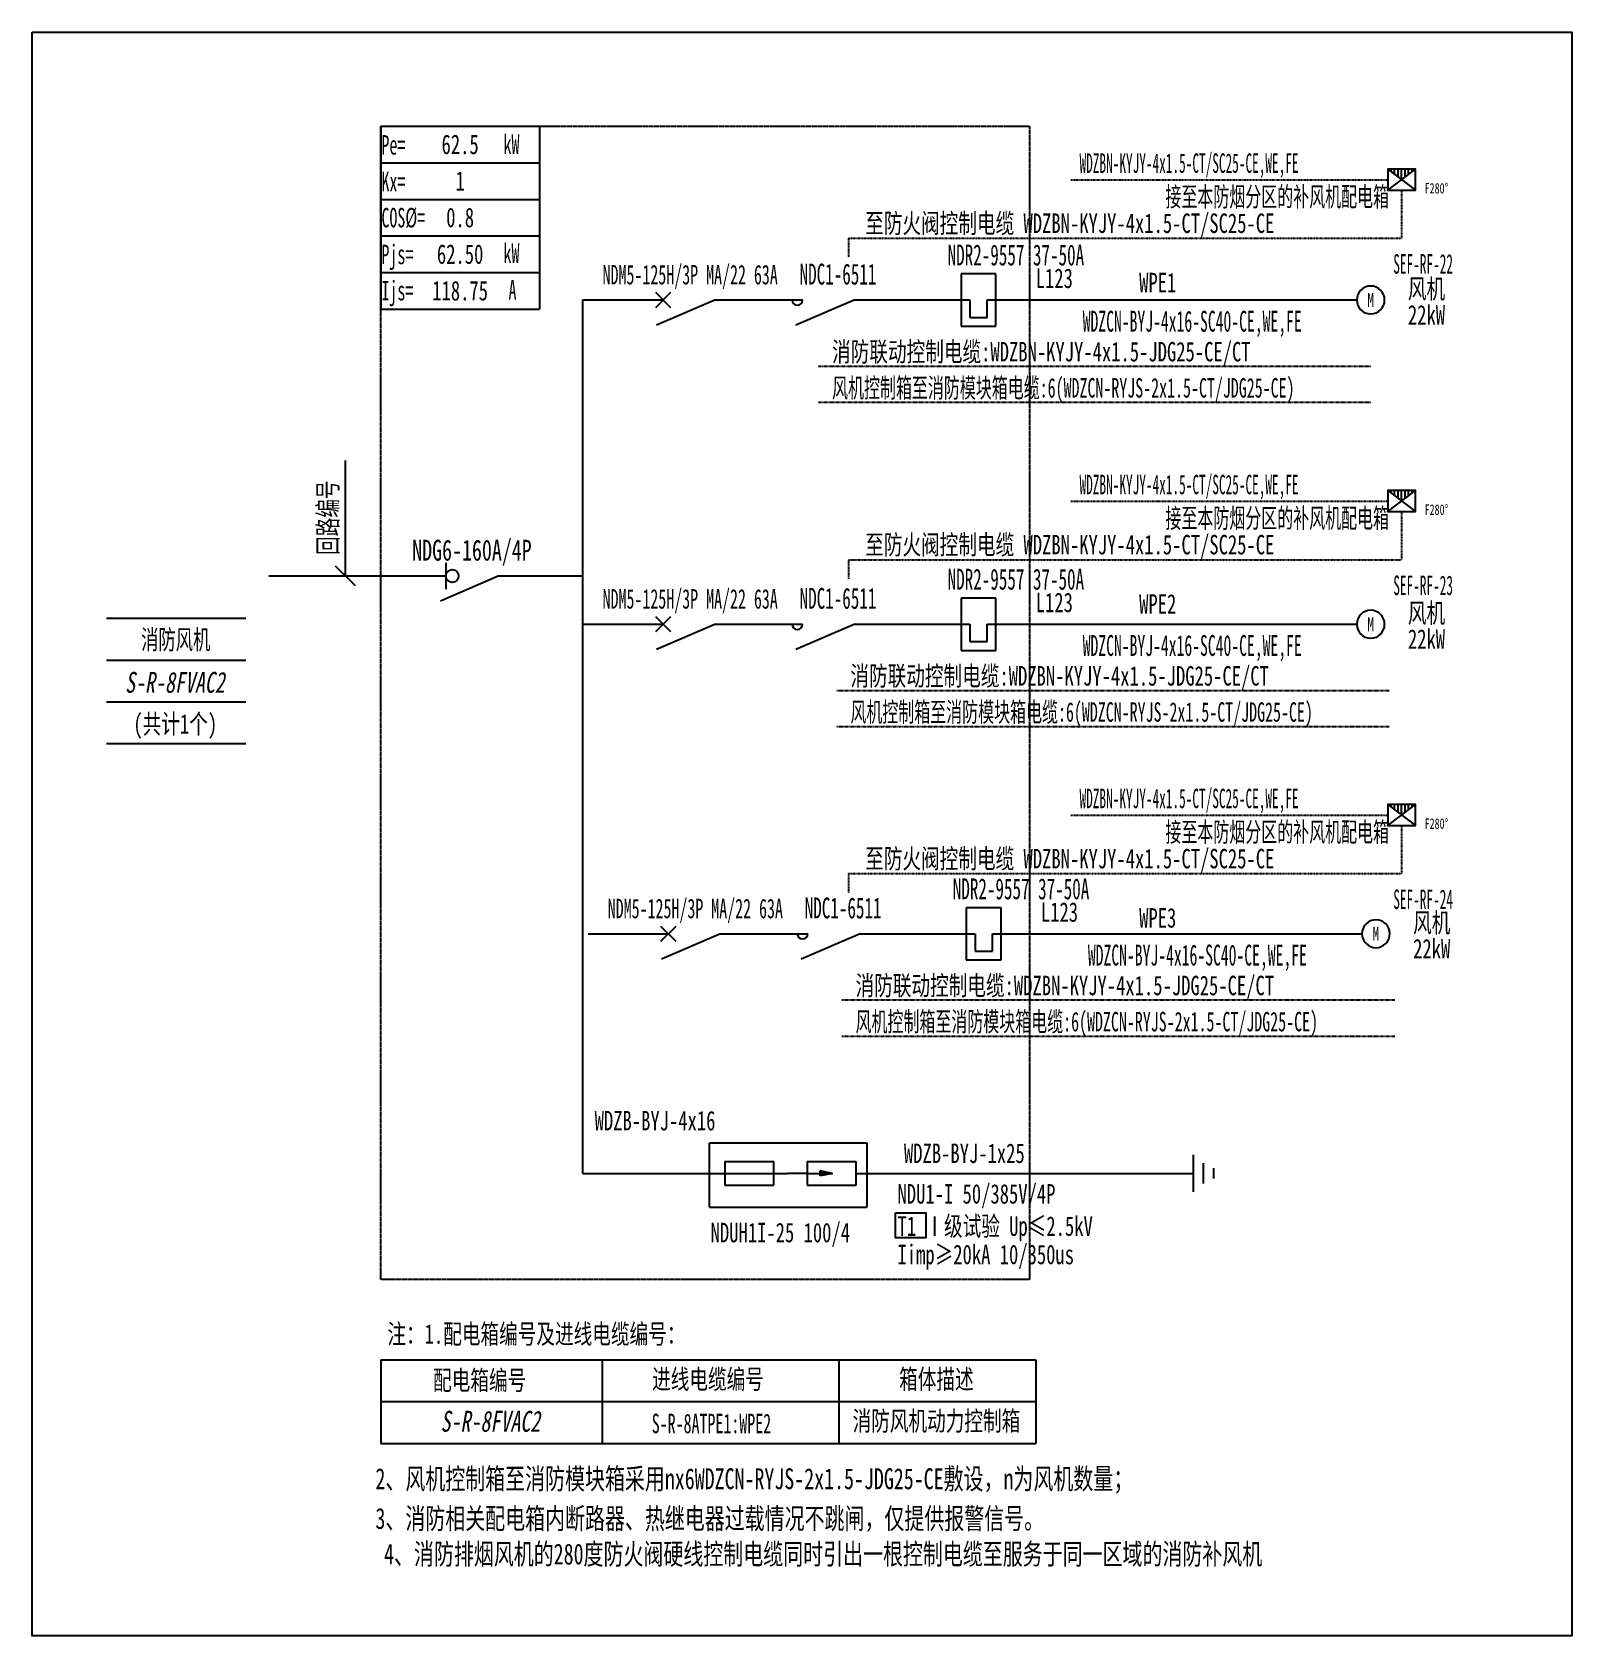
# Model space of a CAD drawing. Extents: x 414318 to 416764, y 295632 to 298180.
import ezdxf
from ezdxf.enums import TextEntityAlignment as Align

# ---------------------------------------------------------------- set-up
doc = ezdxf.new("R2010")
doc.units = 0
doc.header["$MEASUREMENT"] = 0
for name, pattern in [('DASHDOT', [1, 0.5, -0.25, 0, -0.25]), ('DASHED', [0.75, 0.5, -0.25]), ('DASHED2', [0.375, 0.25, -0.125])]:
    doc.linetypes.add(name, pattern=pattern)
for name, color, linetype in [('D_E_Eqpm(强电设备)', 100, 'Continuous'), ('D_E_Eqpm（强电设备）', 100, 'Continuous'), ('D_E_Text(强电文字)', 51, 'Continuous'), ('D_E_Text（强电文字）', 51, 'Continuous'), ('D_E_Wire(强电线缆)', 10, 'Continuous'), ('D_E_Wire（强电线缆）', 10, 'Continuous'), ('D_T_TableDim（表格尺寸）', 255, 'Continuous'), ('系统图', 220, 'Continuous')]:
    doc.layers.add(name, color=color, linetype=linetype)
doc.styles.add('$1$电气', font='', dxfattribs={"width": 0.7})
doc.styles.add('$1$电气箱', font='simhei.ttf', dxfattribs={"width": 0.8, "oblique": 10})
doc.styles.add('$3$电气', font='', dxfattribs={"width": 0.7})
doc.styles.add('电气', font='', dxfattribs={"width": 0.7})
doc.styles.add('电气箱', font='simhei.ttf', dxfattribs={"width": 0.8, "oblique": 10})
doc.styles.get('$1$电气').set_extended_font_data('SimSun')
doc.styles.get('$3$电气').set_extended_font_data('SimSun')
doc.styles.get('电气').set_extended_font_data('SimSun')

# ---------------------------------------------------------------- blocks, each defined once
blk = doc.blocks.new('280度防火阀')
at = {"layer": 'D_E_Eqpm（强电设备）'}
for p, q in [((-200, 300), (200, 0)), ((-200, 0), (200, 300)), ((-150, 263), (-150, 300)), ((-100, 225), (-100, 300)), ((-50, 187), (-50, 300)), ((0, 150), (0, 300)), ((50, 187), (50, 300)), ((100, 225), (100, 300)), ((150, 263), (150, 300))]:
    blk.add_line(p, q, dxfattribs=at)
blk.add_lwpolyline([(-200, 0), (200, 0), (200, 300), (-200, 300)], close=True, dxfattribs=at)
at = {"layer": 'D_E_Eqpm（强电设备）', "color": 51}
blk.add_point((-200, 0), dxfattribs=at)
blk.add_point((-200, 0), dxfattribs=at)
at = {"layer": 'D_E_Text（强电文字）', "color": 0, "style": '电气', "width": 0.7}
blk.add_text('F280%%D', height=150, dxfattribs=at).set_placement((331, -48))
blk = doc.blocks.new('1')
at = {"layer": 'D_E_Eqpm(强电设备)'}
for p, q in [((-314387, 61832), (-314387, 61082)), ((-313887, 61832), (-314387, 61832)), ((-313887, 61082), (-313887, 61832)), ((-314262, 61457), (-314262, 61207)), ((-314012, 61207), (-314012, 61457)), ((-314387, 61082), (-313887, 61082)), ((-314262, 61207), (-314012, 61207))]:
    blk.add_line(p, q, dxfattribs=at)
blk = doc.blocks.new('A$C670F4C17')
at = {"layer": 'D_E_Wire（强电线缆）', "linetype": 'DASHDOT', "ltscale": 0.5}
blk.add_line((0, 0), (7936, 0), dxfattribs=at)
at = {"layer": 'D_E_Text（强电文字）', "style": '电气', "width": 0.7}
blk.add_text('消防联动控制电缆:WDZBN-KYJY-4x1.5-JDG25-CE/CT', height=280, dxfattribs=at).set_placement((198, 68))
blk = doc.blocks.new('A$C70CE04DF')
at = {"layer": 'D_E_Wire（强电线缆）', "linetype": 'DASHDOT', "ltscale": 0.5}
blk.add_line((0, 0), (7936, 0), dxfattribs=at)
at = {"layer": 'D_E_Text（强电文字）', "style": '电气', "width": 0.6}
blk.add_text('风机控制箱至消防模块箱电缆:6(WDZCN-RYJS-2x1.5-CT/JDG25-CE)', height=280, dxfattribs=at).set_placement((198, 68))
blk = doc.blocks.new('电机')
at = {"layer": 'D_E_Eqpm（强电设备）'}
for start, end in [(90, 180), (180, 270), (0, 90), (270, 0)]:
    blk.add_arc((0, 0), 200, start, end, dxfattribs=at)
at = {"layer": 'D_E_Eqpm（强电设备）', "color": 51, "style": '电气', "width": 0.7}
blk.add_text('M', height=200, dxfattribs=at).set_placement((0, 0), align=Align.MIDDLE)

msp = doc.modelspace()

# ---------------------------------------------------------------- linework, layer by layer
at = {"linetype": 'DASHED'}
for p, q in [((414872.1, 298030.5), (415902.7, 298030.5)), ((414872.1, 296198.1), (414872.1, 298030.5)), ((415902.7, 298030.5), (415902.7, 296198.1)), ((415902.7, 296198.1), (414872.1, 296198.1))]:
    msp.add_line(p, q, dxfattribs=at)
at = {"linetype": 'DASHED2'}
msp.add_lwpolyline([(415394.3, 296415.6), (415644.4, 296415.6), (415644.4, 296312.6), (415394.3, 296312.6)], close=True, dxfattribs=at)
at = {"layer": 'D_E_Eqpm(强电设备)', "color": 100}
for p, q in [((415309, 297742.7), (415332.5, 297766.1)), ((415332.5, 297742.7), (415309, 297766.1)), ((415332.5, 297766.1), (415309, 297742.7)), ((415309, 297766.1), (415332.5, 297742.7)), ((415403.7, 297754.4), (415310, 297714.2)), ((415625.2, 297754.4), (415531.5, 297714.2)), ((415309, 297227.6), (415332.5, 297251.1)), ((415332.5, 297227.6), (415309, 297251.1)), ((415332.5, 297251.1), (415309, 297227.6)), ((415309, 297251.1), (415332.5, 297227.6)), ((415403.7, 297239.3), (415310, 297199.2)), ((415625.2, 297239.3), (415531.5, 297199.2)), ((415317.2, 296735.7), (415340.7, 296759.2)), ((415340.7, 296735.7), (415317.2, 296759.2)), ((415340.7, 296759.2), (415317.2, 296735.7)), ((415317.2, 296759.2), (415340.7, 296735.7)), ((415412, 296747.5), (415318.2, 296707.3)), ((415633.4, 296747.5), (415539.7, 296707.3))]:
    msp.add_line(p, q, dxfattribs=at)
at = {"layer": 'D_E_Eqpm(强电设备)'}
for p, q in [((415418.7, 296385.6), (415496.6, 296385.6)), ((415418.7, 296385.6), (415418.7, 296347.9)), ((415496.3, 296347.9), (415496.3, 296385.6)), ((415549.5, 296385.6), (415627.3, 296385.6)), ((415549.5, 296385.6), (415549.5, 296347.9)), ((415627.1, 296347.9), (415627.1, 296385.6)), ((415549.5, 296366.8), (415518, 296366.8)), ((415549.5, 296366.8), (415589.8, 296366.8)), ((415589.8, 296366.8), (415570.3, 296370.8)), ((415570.3, 296362.8), (415570.3, 296370.8)), ((415589.8, 296366.8), (415570.3, 296362.8)), ((415418.7, 296347.9), (415496.3, 296347.9)), ((415549.5, 296347.9), (415627.1, 296347.9))]:
    msp.add_line(p, q, dxfattribs=at)
at = {"layer": 'D_E_Eqpm(强电设备)', "color": 100}
for centre in [(415533.8, 297754.4), (415533.8, 297239.3), (415542.1, 296747.5)]:
    msp.add_arc(centre, 8.3, 180, 0, dxfattribs=at)
at = {"layer": 'D_E_Eqpm(强电设备)'}
msp.add_solid([(415570.3, 296362.8), (415589.8, 296366.8), (415570.3, 296370.8)], dxfattribs=at)
at = {"layer": 'D_E_Eqpm（强电设备）'}
msp.add_line((414975.3, 297336.9), (414975.3, 297294.9), dxfattribs=at)
at = {"layer": 'D_E_Eqpm（强电设备）', "color": 100}
msp.add_line((414966.8, 297276.6), (415058.4, 297315.9), dxfattribs=at)
at = {"layer": 'D_E_Eqpm（强电设备）'}
msp.add_circle((414985.5, 297315.9), 10.2, dxfattribs=at)
at = {"layer": 'D_E_Text（强电文字）'}
for p, q in [((414872.1, 298030.5), (415124, 298030.5)), ((414872.1, 298030.5), (414872.1, 297739.9)), ((415124, 298030.5), (415124, 297739.9)), ((414872.1, 297972.4), (415124, 297972.4)), ((414872.1, 297914.2), (415124, 297914.2)), ((414872.1, 297856.1), (415124, 297856.1)), ((414872.1, 297798), (415124, 297798)), ((414872.1, 297739.9), (415124, 297739.9)), ((414815.9, 297315.9), (414815.9, 297499.6)), ((414831.6, 297300.2), (414800.2, 297331.5))]:
    msp.add_line(p, q, dxfattribs=at)
msp.add_lwpolyline([(415689.6, 296303.9), (415737.8, 296303.9), (415737.8, 296264.2), (415689.6, 296264.2)], close=True, dxfattribs=at)
at = {"layer": 'D_E_Wire(强电线缆)', "color": 10}
for p, q in [((415193.2, 297754.4), (415320.7, 297754.4)), ((415403.7, 297754.4), (415542.1, 297754.4)), ((415625.2, 297754.4), (415807.9, 297754.4)), ((415835.6, 297754.4), (416422.7, 297754.4)), ((415193.2, 297239.3), (415320.7, 297239.3)), ((415403.7, 297239.3), (415542.1, 297239.3)), ((415625.2, 297239.3), (415807.9, 297239.3)), ((415835.6, 297239.3), (416422.7, 297239.3)), ((415201.4, 296747.5), (415328.9, 296747.5)), ((415412, 296747.5), (415550.4, 296747.5)), ((415633.4, 296747.5), (415816.1, 296747.5)), ((415843.8, 296747.5), (416430.9, 296747.5))]:
    msp.add_line(p, q, dxfattribs=at)
at = {"layer": 'D_E_Wire（强电线缆）', "linetype": 'DASHDOT', "ltscale": 0.5}
for p, q in [((415968.4, 297945.5), (416471.8, 297945.5)), ((416493.9, 297928.9), (416493.9, 297852.4)), ((415615.3, 297852.4), (416493.9, 297852.4)), ((415615.3, 297852.4), (415615.3, 297821.9)), ((415968.4, 297434.9), (416471.8, 297434.9)), ((416493.9, 297418.3), (416493.9, 297341.8)), ((415615.3, 297341.8), (416493.9, 297341.8)), ((415615.3, 297341.8), (415615.3, 297311.3)), ((415968.4, 296936.1), (416471.8, 296936.1)), ((416493.9, 296919.5), (416493.9, 296843)), ((415615.3, 296843), (416493.9, 296843)), ((415615.3, 296843), (415615.3, 296812.6))]:
    msp.add_line(p, q, dxfattribs=at)
at = {"layer": 'D_E_Wire（强电线缆）'}
for p, q in [((415193.2, 296366.8), (415193.2, 297754.4)), ((415193.2, 297410.5), (415193.2, 297754.4)), ((414694.1, 297315.9), (414975.3, 297315.9)), ((415058.4, 297315.9), (415193.2, 297315.9)), ((415193.2, 297010.8), (415193.2, 297065.5)), ((416163.2, 296337.3), (416163.2, 296396.4)), ((415193.2, 296366.8), (415518, 296366.8)), ((415627.1, 296366.8), (416163.2, 296366.8)), ((416179.3, 296350.7), (416179.3, 296383)), ((416195.4, 296358.7), (416195.4, 296374.9))]:
    msp.add_line(p, q, dxfattribs=at)
at = {"layer": 'D_T_TableDim（表格尺寸）', "color": 255}
for p, q in [((414436.4, 297248.9), (414657.8, 297248.9)), ((414436.4, 297182.4), (414657.8, 297182.4)), ((414436.4, 297116), (414657.8, 297116)), ((414436.4, 297049.6), (414657.8, 297049.6))]:
    msp.add_line(p, q, dxfattribs=at)
at = {"layer": 'D_T_TableDim（表格尺寸）', "ltscale": 3.5}
for p, q in [((414872.1, 296070.7), (415912.7, 296070.7)), ((414872.1, 296070.7), (414872.1, 295937.9)), ((415224, 296070.7), (415224, 295937.9)), ((415599.6, 296070.7), (415599.6, 295937.9)), ((415912.7, 296070.7), (415912.7, 295937.9)), ((414872.1, 296004.3), (415912.7, 296004.3)), ((414872.1, 296004.3), (415912.7, 296004.3)), ((415224, 296004.3), (415224, 295937.9)), ((415599.6, 296004.3), (415599.6, 295937.9)), ((414872.1, 295937.9), (415912.7, 295937.9))]:
    msp.add_line(p, q, dxfattribs=at)
at = {"layer": '系统图', "ltscale": 9973.992009}
msp.add_lwpolyline([(414318, 298180), (416764.5, 298180), (416764.5, 295632), (414318, 295632)], close=True, dxfattribs=at)

# ---------------------------------------------------------------- block references
at = {"layer": 'D_E_Eqpm(强电设备)', "color": 100, "xscale": 0.1107196242799181, "yscale": 0.1107196242799181, "zscale": 0.1107196242799181}
for p in [(450602.9, 290949.9), (450602.9, 290434.8), (450611.1, 289942.9)]:
    msp.add_blockref('1', p, dxfattribs=at)
at = {"layer": 'D_E_Eqpm（强电设备）', "xscale": 0.1107196242799181, "yscale": 0.1107196242799181, "zscale": 0.1107196242799181}
for name, p in [('280度防火阀', (416493.9, 297928.9)), ('电机', (416444.8, 297754.4)), ('280度防火阀', (416493.9, 297418.3)), ('电机', (416444.8, 297239.3)), ('280度防火阀', (416493.9, 296919.5)), ('电机', (416453, 296747.5))]:
    msp.add_blockref(name, p, dxfattribs=at)
at = {"layer": 'D_E_Wire（强电线缆）', "xscale": 0.1107196242799181, "yscale": 0.1107196242799181, "zscale": 0.1107196242799181}
for name, p in [('A$C670F4C17', (415567.1, 297649.2)), ('A$C70CE04DF', (415567.1, 297591.8)), ('A$C670F4C17', (415596.2, 297134.2)), ('A$C70CE04DF', (415596.2, 297076.8)), ('A$C670F4C17', (415604.4, 296642.3)), ('A$C70CE04DF', (415604.4, 296584.9))]:
    msp.add_blockref(name, p, dxfattribs=at)

# ---------------------------------------------------------------- texts
at = {"layer": 'D_E_Text(强电文字)', "color": 51, "style": '电气', "width": 0.6}
for s, height, p in [('NDR2-9557 37-50A', 33.216, (415772.6, 297809.3)), ('NDR2-9557 37-50A', 33.216, (415772.6, 297294.2)), ('NDC1-6511', 33.22, (415537.4, 297263.8)), ('NDR2-9557 37-50A', 33.216, (415780.8, 296802.3)), ('NDC1-6511', 33.22, (415545.6, 296771.9))]:
    msp.add_text(s, height=height, dxfattribs=at).set_placement(p)
at = {"layer": 'D_E_Text(强电文字)', "color": 51, "true_color": 0xffff7f, "style": '电气'}
for s, height, width, p in [('NDC1-6511', 33.22, 0.6, (415537.4, 297778.9)), ('NDU1-I 50/385V/4P', 31.001, 0.7, (415693, 296318.8))]:
    msp.add_text(s, height=height, dxfattribs=dict(at, width=width)).set_placement(p)
at = {"layer": 'D_E_Text(强电文字)', "color": 1, "style": '电气', "width": 0.55}
msp.add_text('WDZCN-BYJ-4x16-SC40-CE,WE,FE', height=33.216, dxfattribs=at).set_placement((416161.2, 297716.6), align=Align.MIDDLE)
at = {"layer": 'D_E_Text(强电文字)', "color": 51, "style": '$3$电气', "width": 0.7}
msp.add_text('NDG6-160A/4P', height=33.216, dxfattribs=at).set_placement((415016.9, 297340.3), align=Align.CENTER)
at = {"layer": 'D_E_Text(强电文字)', "color": 51, "style": '电气', "width": 0.55}
for p in [(416161.2, 297201.5), (416169.4, 296709.6)]:
    msp.add_text('WDZCN-BYJ-4x16-SC40-CE,WE,FE', height=33.216, dxfattribs=at).set_placement(p, align=Align.MIDDLE)
at = {"layer": 'D_E_Text(强电文字)', "style": '电气', "width": 0.7}
for s, p in [('WDZB-BYJ-4x16', (415211.8, 296435.1)), ('WDZB-BYJ-1x25', (415703.2, 296383.3)), ('T1 Ⅰ级试验 Up≤2.5kV ', (415693, 296267.6)), ('Iimp≥20kA 10/350us', (415693, 296222.5))]:
    msp.add_text(s, height=31.001, dxfattribs=at).set_placement(p)
at = {"layer": 'D_E_Text（强电文字）', "linetype": 'Continuous', "style": '电气', "width": 0.6}
for s, p in [('Pe=', (414873.1, 297985.3)), ('kW', (415067, 297986.4)), ('Kx=', (414873.1, 297927)), ('COS%%C=', (414873.1, 297869.7)), ('Pjs=', (414873.1, 297811.3)), ('kW', (415067, 297813.2)), ('Ijs=', (414873.1, 297753.8)), ('A', (415075, 297755.1))]:
    msp.add_text(s, height=31, dxfattribs=at).set_placement(p)
at = {"layer": 'D_E_Text（强电文字）', "style": '电气'}
for s, height, width, p in [('WDZBN-KYJY-4x1.5-CT/SC25-CE,WE,FE', 31.001, 0.5, (415982.2, 297956.3)), ('接至本防烟分区的补风机配电箱', 31.001, 0.6, (416118.7, 297903)), ('至防火阀控制电缆 WDZBN-KYJY-4x1.5-CT/SC25-CE ', 31.001, 0.7, (415641.6, 297860.8)), ('L123', 31, 0.7, (415912.6, 297773.4)), ('WDZBN-KYJY-4x1.5-CT/SC25-CE,WE,FE', 31.001, 0.5, (415982.2, 297445.7)), ('接至本防烟分区的补风机配电箱', 31.001, 0.6, (416118.7, 297392.4)), ('至防火阀控制电缆 WDZBN-KYJY-4x1.5-CT/SC25-CE ', 31.001, 0.7, (415641.6, 297350.2)), ('L123', 31, 0.7, (415912.6, 297258.4)), ('WDZBN-KYJY-4x1.5-CT/SC25-CE,WE,FE', 31.001, 0.5, (415982.2, 296947)), ('接至本防烟分区的补风机配电箱', 31.001, 0.6, (416118.7, 296893.7)), ('至防火阀控制电缆 WDZBN-KYJY-4x1.5-CT/SC25-CE ', 31.001, 0.7, (415641.6, 296851.4)), ('L123', 31, 0.7, (415920.8, 296766.5)), ('注：1.配电箱编号及进线电缆编号：', 31.001, 0.7, (414882.5, 296096.2)), (' 2、风机控制箱至消防模块箱采用nx6WDZCN-RYJS-2x1.5-JDG25-CE敷设，n为风机数量；', 33.216, 0.7, (414847.7, 295865.1)), (' 3、消防相关配电箱内断路器、热继电器过载情况不跳闸，仅提供报警信号。', 33.216, 0.7, (414847.7, 295802)), ('4、消防排烟风机的280度防火阀硬线控制电缆同时引出一根控制电缆至服务于同一区域的消防补风机', 33.216, 0.7, (414877.2, 295745.5))]:
    msp.add_text(s, height=height, dxfattribs=dict(at, width=width)).set_placement(p)
at = {"layer": 'D_E_Text（强电文字）', "color": 51, "true_color": 0xffff7f, "style": '电气'}
for s, height, width, p in [('NDM5-125H/3P MA/22 63A', 31.001, 0.6, (415363.6, 297792.1)), ('22kW', 31, 0.7, (416533.4, 297731.5))]:
    msp.add_text(s, height=height, dxfattribs=dict(at, width=width)).set_placement(p, align=Align.MIDDLE)
at = {"layer": 'D_E_Text（强电文字）', "color": 51, "style": '电气', "width": 0.5}
for s, p in [('SEF-RF-22', (416528.1, 297796.2)), ('SEF-RF-23', (416528.1, 297285.6)), ('SEF-RF-24', (416528.1, 296786.8))]:
    msp.add_text(s, height=31, dxfattribs=at).set_placement(p, align=Align.CENTER)
at = {"layer": 'D_E_Text（强电文字）', "color": 51, "style": '电气', "width": 0.7}
for s, p in [('WPE1', (416076.9, 297766.6)), ('WPE2', (416076.9, 297256)), ('WPE3', (416076.9, 296757.3))]:
    msp.add_text(s, height=31, dxfattribs=at).set_placement(p)
at = {"layer": 'D_E_Text（强电文字）'}
for s, height, style, width, p in [('风机', 31, '电气', 0.7, (416533.4, 297772.7)), ('NDM5-125H/3P MA/22 63A', 31.001, '电气', 0.6, (415363.6, 297277)), ('风机', 31, '电气', 0.7, (416533.4, 297257.6)), ('消防风机', 31, '$1$电气', 0.65, (414546.2, 297215.5)), ('22kW', 31, '电气', 0.7, (416533.4, 297216.4)), ('NDM5-125H/3P MA/22 63A', 31.001, '电气', 0.6, (415371.8, 296785.1)), ('风机', 31, '电气', 0.7, (416541.7, 296765.7)), ('22kW', 31, '电气', 0.7, (416541.7, 296724.5)), ('配电箱编号', 31, '电气', 0.7, (415029.1, 296038.9)), ('进线电缆编号', 31, '电气', 0.7, (415391.9, 296040.6)), ('箱体描述', 31, '电气', 0.7, (415754.8, 296040.6)), ('S-R-8ATPE1:WPE2', 31.001, '电气', 0.6, (415397.4, 295969.5)), ('消防风机动力控制箱', 31, '电气', 0.7, (415754.8, 295974.1))]:
    msp.add_text(s, height=height, dxfattribs=dict(at, style=style, width=width)).set_placement(p, align=Align.MIDDLE)
at = {"layer": 'D_E_Text（强电文字）', "style": '$3$电气', "width": 0.7}
msp.add_text('回路编号', height=31, rotation=90, dxfattribs=at).set_placement((414803.3, 297349.3))
at = {"layer": 'D_E_Text（强电文字）', "color": 7, "style": '$1$电气箱', "oblique": 10, "width": 0.7}
msp.add_text('S-R-8FVAC2', height=33.22, dxfattribs=at).set_placement((414544.9, 297146.9), align=Align.MIDDLE)
at = {"layer": 'D_E_Text（强电文字）', "style": '$1$电气', "width": 0.7}
msp.add_text('(共计1个)', height=31, dxfattribs=at).set_placement((414545.5, 297065.4), align=Align.CENTER)
at = {"layer": 'D_E_Text（强电文字）', "color": 51, "true_color": 0xffff7f, "style": '电气', "width": 0.7}
msp.add_text('NDUH1I-25 100/4', height=31.001, dxfattribs=at).set_placement((415396.1, 296257.3))
at = {"layer": 'D_E_Text（强电文字）', "style": '电气箱', "oblique": 10, "width": 0.7}
msp.add_text('S-R-8FVAC2', height=33.22, dxfattribs=at).set_placement((415046.1, 295973), align=Align.MIDDLE)
at = {"layer": 'D_E_Text（强电文字）', "width": 251.864, "attachment_point": 5, "style": '电气'}
for s, insert, char_height in [('62.5', (414998.1, 298001.4), 31), ('1', (414998.1, 297943.3), 31), ('0.8', (414998.1, 297885.2), 31), ('{\\C200;62.50}', (414998.1, 297827), 31.001), ('{\\C200;118.75}', (414998.1, 297768.9), 31.001)]:
    msp.add_mtext(s, dxfattribs=dict(at, insert=insert, char_height=char_height))

doc.saveas('drawing.dxf')
